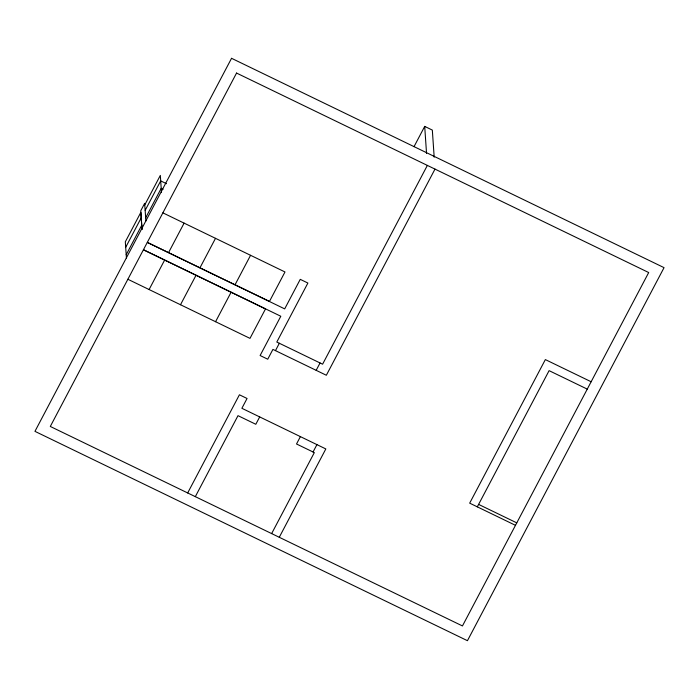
<?xml version="1.0" encoding="UTF-8"?>
<svg xmlns="http://www.w3.org/2000/svg" width="699" height="699" viewBox="0 0 699 699"><rect width="100%" height="100%" fill="white"/><g stroke="black" fill="none" stroke-linecap="round" stroke-linejoin="round"><path stroke-width="1.05" d="M144.798 204.851L160.324 175.405L161.495 192.592M125.689 247.306L141.215 217.852M145.174 210.338L160.7 180.892L166.484 183.688M126.196 254.742L141.722 225.288M145.68 217.773L161.207 188.328L163.129 189.263M149.097 289.543L164.623 260.098M168.581 252.575L184.099 223.13M180.499 304.747L196.026 275.292M199.984 267.778L215.51 238.324M215.563 321.715L231.089 292.261M235.047 284.746L250.565 255.301M187.682 492.952L239.416 394.786L247.053 398.482L241.88 408.295L325.83 448.933L279.268 537.286M195.318 496.648L238.001 415.66L255.808 424.284L259.687 416.919M275.467 350.627L279.347 343.261M414.026 146.659L424.704 126.397L432.332 130.093L434.184 157.179M316.166 370.33L320.055 362.964M427.36 165.41L322.597 364.196L276.804 342.038L307.892 283.043L300.255 279.347L284.685 308.888L147.306 242.396L269.473 301.409L284.991 271.963L162.876 212.854M434.996 169.106L326.346 375.258L272.916 349.395L267.743 359.216L260.115 355.52L280.806 316.254L143.426 249.753L265.506 308.923L249.989 338.377L127.873 279.268M300.395 436.622L296.516 443.987L314.323 452.603L271.64 533.59M313.047 451.991L316.927 444.625M477.312 506.854L549.099 370.645L587.265 389.116M591.144 381.75L545.351 359.592L469.684 503.158L515.478 525.325M478.605 504.398L516.771 522.869M424.704 126.397L426.547 153.492M145.908 221.024L144.649 203.383L140.77 210.749L142.019 229.167M142.011 229.56L140.84 212.365L125.322 241.819L126.423 257.992M231.552 58.305L34.95 431.353L467.448 640.695L664.05 267.647L231.552 58.305M236.55 73.054L50.302 426.46L462.45 625.946L648.698 272.54L236.55 73.054"/></g></svg>
